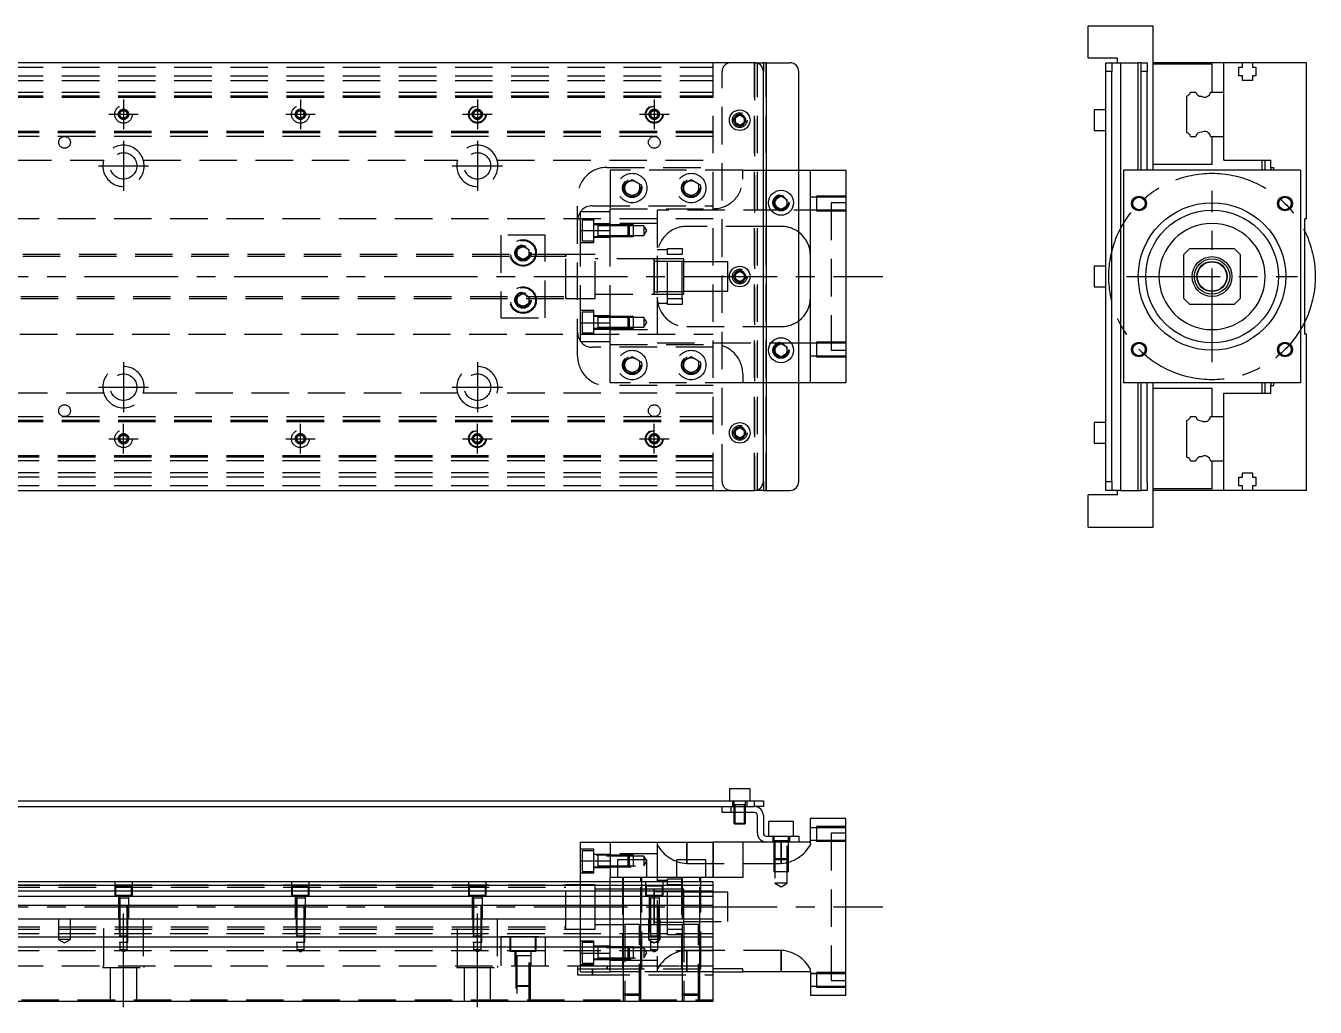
# Model space of a CAD drawing. Extents: x -13 to 861, y -276 to 87.
# Drawn here: x 423.9 to 861.2, y -247.7 to 85 of the extents above; entities that cross this region are included whole.
import ezdxf

# ---------------------------------------------------------------- set-up
doc = ezdxf.new("R2010")
doc.units = 0
doc.linetypes.add('CENTER', pattern=[50.8, 31.75, -6.35, 6.35, -6.35])
doc.linetypes.add('DASHED', pattern=[19.05, 12.7, -6.35])
doc.layers.get('0').update_dxf_attribs({"linetype": 'CONTINUOUS'})
doc.layers.add('CENTER', color=1, linetype='CENTER')

msp = doc.modelspace()

# ---------------------------------------------------------------- linework, layer by layer
at = {"color": 7, "linetype": 'CONTINUOUS'}
for p, q in [((784.16, 74), (784.16, 85)), ((784.16, 85), (806.16, 85)), ((806.16, 36), (806.16, 85)), ((671, 72.5), (3, 72.5)), ((671, 72.5), (674, 72.5)), ((674, 72.5), (674, 69.5)), ((675, 72.5), (674, 72.5)), ((675, 72.5), (675, -72.5)), ((675, 72.5), (683, 72.5)), ((794.16, 74), (784.16, 74)), ((790.16, 72.5), (792.16, 72.5)), ((790.16, 69.5), (790.16, 72.5)), ((792.16, 72.5), (795.16, 72.5)), ((792.16, 72.5), (792.16, 69.5)), ((794.16, 72.5), (794.16, 74)), ((795.16, 72.5), (795.16, -72.5)), ((795.16, 72.5), (801.16, 72.5)), ((801.16, 36), (801.16, 72.5)), ((802.16, 72.5), (801.16, 72.5)), ((802.16, 72.5), (804.16, 72.5)), ((802.16, 69.5), (802.16, 72.5)), ((804.16, 72.5), (804.16, 69.5)), ((830.16, 72.5), (806.16, 72.5)), ((826.16, 72), (806.16, 72)), ((826.16, 62.5), (826.16, 72)), ((836.46, 72.5), (830.16, 72.5)), ((830.16, 62.5), (830.16, 72.5)), ((835.31, 71), (836.46, 71)), ((835.31, 68), (835.31, 71)), ((839.86, 72.5), (836.46, 72.5)), ((836.46, 71), (836.46, 72.5)), ((839.86, 72.5), (839.86, 71)), ((858.16, 72.5), (839.86, 72.5)), ((839.86, 71), (841.01, 71)), ((841.01, 71), (841.01, 68)), ((858.16, 19.5), (858.16, 72.5)), ((674, -69.5), (674, 69.5)), ((686, -69.5), (686, 69.5)), ((792.16, 69.5), (790.16, 69.5)), ((790.16, -69.5), (790.16, 69.5)), ((792.16, -69.5), (792.16, 69.5)), ((804.16, 69.5), (802.16, 69.5)), ((802.16, 36), (802.16, 69.5)), ((804.16, 36), (804.16, 69.5)), ((836.46, 68), (835.31, 68)), ((836.46, 66.5), (836.46, 68)), ((839.86, 66.5), (836.46, 66.5)), ((839.86, 68), (839.86, 66.5)), ((841.01, 68), (839.86, 68)), ((817.66, 48.752272), (817.66, 61.247728)), ((818.912272, 62.5), (820.68668, 62.5)), ((825.637372, 62.5), (830.16, 62.5)), ((830.16, 47.5), (830.16, 62.5)), ((830.16, 47.5), (830.16, 62.5)), ((664.5, 53.866026), (666, 54.73205)), ((664.5, 52.133974), (664.5, 53.866026)), ((666, 54.73205), (667.5, 53.866026)), ((667.5, 53.866026), (667.5, 52.133974)), ((786.16, 56.5), (786.16, 53)), ((790.16, 56.5), (786.16, 56.5)), ((786.16, 53), (786.16, 49.5)), ((666, 51.26795), (664.5, 52.133974)), ((667.5, 52.133974), (666, 51.26795)), ((786.16, 49.5), (790.16, 49.5)), ((818.912272, 47.5), (820.68668, 47.5)), ((825.637372, 47.5), (830.16, 47.5)), ((826.16, 38), (826.16, 47.5)), ((830.16, 39.5), (830.16, 47.5)), ((830.16, 39.5), (846.16, 39.5)), ((843.16, 36), (843.16, 39.5)), ((844.16, 36), (844.16, 39.5)), ((846.16, 37), (846.16, 39.5)), ((686, 36), (690, 36)), ((690, -36), (690, 36)), ((690, 36), (702, 36)), ((702, 36), (702, -36)), ((856.16, 36), (796.16, 36)), ((796.16, 36), (796.16, -36)), ((826.16, 38), (806.16, 38)), ((846.16, 37), (847.16, 37)), ((846.16, 37), (846.16, 36)), ((847.16, 36), (847.16, 37)), ((856.16, 36), (856.16, -36)), ((678, 26.1547), (680, 27.309402)), ((680, 27.309402), (682, 26.1547)), ((678, 23.8453), (678, 26.1547)), ((680, 22.690598), (678, 23.8453)), ((682, 23.8453), (680, 22.690598)), ((682, 26.1547), (682, 23.8453)), ((857.66, -19.5), (857.66, 19.5)), ((858.16, 19.5), (857.66, 19.5)), ((818.66, 9.5), (816.66, 7.5)), ((818.66, 9.5), (833.66, 9.5)), ((835.66, 7.5), (833.66, 9.5)), ((816.66, -7.5), (816.66, 7.5)), ((835.66, 7.5), (835.66, -7.5)), ((664.5, 0.866026), (666, 1.73205)), ((664.5, -0.866026), (664.5, 0.866026)), ((666, 1.73205), (667.5, 0.866026)), ((667.5, 0.866026), (667.5, -0.866026)), ((786.16, 3.5), (786.16, 0)), ((790.16, 3.5), (786.16, 3.5)), ((786.16, 0), (786.16, -3.5)), ((666, -1.73205), (664.5, -0.866026)), ((667.5, -0.866026), (666, -1.73205)), ((786.16, -3.5), (790.16, -3.5)), ((816.66, -7.5), (818.66, -9.5)), ((833.66, -9.5), (835.66, -7.5)), ((833.66, -9.5), (818.66, -9.5)), ((858.16, -19.5), (857.66, -19.5)), ((858.16, -72.5), (858.16, -19.5)), ((678, -23.8453), (680, -22.690598)), ((678, -26.1547), (678, -23.8453)), ((680, -27.309402), (678, -26.1547)), ((680, -22.690598), (682, -23.8453)), ((682, -26.1547), (680, -27.309402)), ((682, -23.8453), (682, -26.1547)), ((690, -36), (686, -36)), ((702, -36), (690, -36)), ((856.16, -36), (796.16, -36)), ((801.16, -72.5), (801.16, -36)), ((802.16, -69.5), (802.16, -36)), ((804.16, -69.5), (804.16, -36)), ((806.16, -85), (806.16, -36)), ((826.16, -38), (806.16, -38)), ((826.16, -47.5), (826.16, -38)), ((843.16, -39.5), (843.16, -36)), ((844.16, -39.5), (844.16, -36)), ((846.16, -36), (846.16, -37)), ((846.16, -37), (847.16, -37)), ((846.16, -39.5), (846.16, -37)), ((847.16, -37), (847.16, -36)), ((830.16, -39.5), (846.16, -39.5)), ((830.16, -47.5), (830.16, -39.5)), ((818.912272, -47.5), (820.68668, -47.5)), ((825.637372, -47.5), (830.16, -47.5)), ((830.16, -62.5), (830.16, -47.5)), ((830.16, -62.5), (830.16, -47.5)), ((664.5, -52.133974), (666, -51.26795)), ((664.5, -53.866026), (664.5, -52.133974)), ((666, -51.26795), (667.5, -52.133974)), ((667.5, -52.133974), (667.5, -53.866026)), ((786.16, -49.5), (786.16, -53)), ((790.16, -49.5), (786.16, -49.5)), ((817.66, -61.247728), (817.66, -48.752272)), ((666, -54.73205), (664.5, -53.866026)), ((667.5, -53.866026), (666, -54.73205)), ((786.16, -53), (786.16, -56.5)), ((786.16, -56.5), (790.16, -56.5)), ((818.912272, -62.5), (820.68668, -62.5)), ((825.637372, -62.5), (830.16, -62.5)), ((826.16, -72), (826.16, -62.5)), ((830.16, -72.5), (830.16, -62.5)), ((674, -69.5), (674, -72.5)), ((790.16, -69.5), (792.16, -69.5)), ((790.16, -72.5), (790.16, -69.5)), ((792.16, -69.5), (792.16, -72.5)), ((802.16, -72.5), (802.16, -69.5)), ((804.16, -69.5), (804.16, -72.5)), ((835.31, -71), (835.31, -68)), ((835.31, -68), (836.46, -68)), ((836.46, -66.5), (839.86, -66.5)), ((836.46, -68), (836.46, -66.5)), ((839.86, -66.5), (839.86, -68)), ((839.86, -68), (841.01, -68)), ((841.01, -68), (841.01, -71)), ((3, -72.5), (671, -72.5)), ((674, -72.5), (671, -72.5)), ((674, -72.5), (675, -72.5)), ((675, -72.5), (683, -72.5)), ((784.16, -85), (784.16, -74)), ((794.16, -74), (784.16, -74)), ((792.16, -72.5), (790.16, -72.5)), ((795.16, -72.5), (792.16, -72.5)), ((794.16, -74), (794.16, -72.5)), ((795.16, -72.5), (801.16, -72.5)), ((801.16, -72.5), (802.16, -72.5)), ((804.16, -72.5), (802.16, -72.5)), ((826.16, -72), (806.16, -72)), ((830.16, -72.5), (806.16, -72.5)), ((836.46, -72.5), (830.16, -72.5)), ((836.46, -71), (835.31, -71)), ((836.46, -72.5), (836.46, -71)), ((839.86, -72.5), (836.46, -72.5)), ((841.01, -71), (839.86, -71)), ((839.86, -71), (839.86, -72.5)), ((858.16, -72.5), (839.86, -72.5)), ((784.16, -85), (806.16, -85)), ((669.5, -173.72), (662.5, -173.72)), ((662.5, -173.72), (662.5, -177.72)), ((669.5, -177.72), (669.5, -173.72)), ((387, -177.72), (671, -177.72)), ((671, -179.72), (671, -177.72)), ((671, -177.72), (674, -177.72)), ((674, -177.72), (674, -179.72)), ((387, -179.72), (663, -179.72)), ((660, -181.72), (660, -179.72)), ((663, -181.72), (660, -181.72)), ((663, -179.72), (663, -181.72)), ((663, -179.72), (671, -179.72)), ((663, -179.72), (671, -179.72)), ((671, -181.72), (663, -181.72)), ((664, -181.72), (664, -185.37)), ((664.35, -181.72), (664.35, -185.72)), ((667.65, -185.72), (667.65, -181.72)), ((668, -185.37), (668, -181.72)), ((674, -179.72), (671, -179.72)), ((672, -188.72), (672, -182.72)), ((674, -182.72), (674, -188.72)), ((664, -185.37), (668, -185.37)), ((664, -185.37), (664.35, -185.72)), ((667.65, -185.72), (664.35, -185.72)), ((667.65, -185.72), (668, -185.37)), ((684.25, -184.72), (675.75, -184.72)), ((675.75, -184.72), (675.75, -189.72)), ((684.25, -189.72), (684.25, -184.72)), ((690, -191.72), (690, -183.72)), ((702, -183.72), (690, -183.72)), ((702, -243.72), (702, -183.72)), ((612, -191.72), (622, -191.72)), ((612, -198.067524), (612, -191.72)), ((622, -191.72), (622, -203.72)), ((622, -191.72), (657, -191.72)), ((657, -203.72), (657, -191.72)), ((667, -191.72), (657, -191.72)), ((675, -191.72), (667, -191.72)), ((667, -191.72), (667, -203.72)), ((675, -189.72), (683, -189.72)), ((683, -191.72), (675, -191.72)), ((683, -191.72), (683, -189.72)), ((683, -189.72), (686, -189.72)), ((686, -191.72), (683, -191.72)), ((686, -189.72), (686, -191.72)), ((690, -191.72), (686, -191.72)), ((612, -198.067524), (622, -198.067524)), ((612, -205.22), (612, -198.067524)), ((634.5, -197.72), (624.5, -197.72)), ((624.5, -197.72), (624.5, -203.72)), ((634.5, -203.72), (634.5, -197.72)), ((654.5, -197.72), (644.5, -197.72)), ((644.5, -197.72), (644.5, -203.72)), ((654.5, -203.72), (654.5, -197.72)), ((657, -205.22), (382.5, -205.22)), ((622, -205.22), (622, -203.72)), ((667, -203.72), (622, -203.72)), ((657, -245.72), (657, -205.22)), ((657, -206.472272), (382.5, -206.472272)), ((382.5, -208.24668), (657, -208.24668)), ((637, -213.72), (637, -207.719994)), ((637, -219.720006), (637, -207.719994)), ((637, -208.595), (637, -209.72)), ((638, -208.595), (637, -208.595)), ((639.75, -208.595), (638, -208.595)), ((641.5, -208.595), (639.75, -208.595)), ((646.5, -208.595), (641.5, -208.595)), ((647, -208.595), (646.5, -208.595)), ((657, -210.143076), (382.5, -210.143076)), ((657, -213.197372), (382.5, -213.197372)), ((637, -210.719788), (637, -218.845)), ((17, -217.72), (657, -217.72)), ((637, -219.720006), (637, -218.845)), ((637, -218.845), (647, -218.845)), ((652.500006, -219.72), (646.499994, -219.72)), ((652.500006, -219.72), (646.499994, -219.72)), ((657, -224.02), (17, -224.02)), ((657, -227.42), (17, -227.42)), ((667, -234.72), (657, -234.72)), ((657, -235.72), (667, -235.72)), ((667, -235.72), (667, -234.72)), ((690, -235.72), (667, -235.72)), ((690, -235.72), (690, -243.72)), ((702, -243.72), (690, -243.72)), ((17, -245.72), (657, -245.72))]:
    msp.add_line(p, q, dxfattribs=at)
at = {"color": 3, "linetype": 'DASHED'}
for p, q in [((17, 71), (657, 71)), ((657, -72.5), (657, 72.5)), ((671, -72.5), (671, 72.5)), ((671, 72.5), (671, -72.5)), ((672, -72.5), (672, 72.5)), ((675, -72.5), (675, 72.5)), ((17, 68), (657, 68)), ((17, 66.5), (657, 66.5)), ((660, -69.5), (660, 69.5)), ((17, 62.5), (657, 62.5)), ((17, 61.247728), (657, 61.247728)), ((17, 61.1147), (657, 61.1147)), ((17, 61.1), (657, 61.1)), ((17, 60.8), (657, 60.8)), ((575.75, 55.721688), (577, 56.443376)), ((575.75, 54.278312), (575.75, 55.721688)), ((577, 53.556624), (575.75, 54.278312)), ((577, 56.443376), (578.25, 55.721688)), ((578.25, 54.278312), (577, 53.556624)), ((578.25, 55.721688), (578.25, 54.278312)), ((578.477374, 55.25955), (578.5, 55)), ((635.75, 55.721688), (637, 56.443376)), ((635.75, 54.278312), (635.75, 55.721688)), ((637, 53.556624), (635.75, 54.278312)), ((637, 56.443376), (638.25, 55.721688)), ((638.25, 54.278312), (637, 53.556624)), ((638.25, 55.721688), (638.25, 54.278312)), ((638.477374, 55.25955), (638.5, 55)), ((664, 53), (664.030168, 53.346066)), ((657, 49.2), (17, 49.2)), ((657, 48.9), (17, 48.9)), ((657, 48.8853), (17, 48.8853)), ((657, 48.752272), (17, 48.752272)), ((657, 47.5), (17, 47.5)), ((343.708204, 39.5), (450.291796, 39.5)), ((463.708204, 39.5), (570.291796, 39.5)), ((583.708204, 39.5), (657, 39.5)), ((621, 37), (657, 37)), ((622, 36), (622, 23)), ((667, 36), (622, 36)), ((667, 33), (667, 36)), ((667, 36), (674, 36)), ((674, 36), (686, 36)), ((627, 31.443376), (629.5, 32.886752)), ((627, 28.556624), (627, 31.443376)), ((629.5, 32.886752), (632, 31.443376)), ((632, 31.443376), (632, 28.556624)), ((647, 31.443376), (649.5, 32.886752)), ((647, 28.556624), (647, 31.443376)), ((649.5, 32.886752), (652, 31.443376)), ((652, 31.443376), (652, 28.556624)), ((611, -27), (611, 27)), ((629.5, 27.113248), (627, 28.556624)), ((632, 28.556624), (629.5, 27.113248)), ((632.477798, 30.364306), (632.5, 30)), ((646.5, 30), (646.520026, 30.346056)), ((649.5, 27.113248), (647, 28.556624)), ((652, 28.556624), (649.5, 27.113248)), ((692, 26.848738), (690, 26.848738)), ((692, 27.248732), (692, 22.248742)), ((702, 27.248732), (692, 27.248732)), ((702, 26.848738), (692, 26.848738)), ((612, 15.652476), (612, 22)), ((612, 22), (622, 22)), ((616, 24), (657, 24)), ((622, 15.652476), (622, 23)), ((622, 23), (657, 23)), ((622, 15.652476), (622, 22)), ((638, 22.5), (638, 7)), ((680, 22.5), (638, 22.5)), ((697, 22.5), (680, 22.5)), ((682.483582, 25.286038), (682.5, 25)), ((690, 22.648738), (692, 22.648738)), ((692, 22.648738), (702, 22.648738)), ((692, 22.248742), (702, 22.248742)), ((697, 25), (697, -25)), ((702, 25), (697, 25)), ((657, 19.5), (78.969694, 19.5)), ((616.5, 19.55635), (612, 19.55635)), ((612.5, 19.05635), (612.5, 12.05635)), ((616.5, 19.05635), (612.5, 19.05635)), ((616.5, 11.55635), (616.5, 19.55635)), ((622, 17.80635), (616.5, 17.80635)), ((617.905, 17.55635), (616.5, 17.55635)), ((622, 17.556346), (617.895, 17.55635)), ((617.9, 17.556354), (617.9, 13.556344)), ((617.9, 17.556354), (617.9, 13.556344)), ((617.9, 17.55635), (617.9, 17.339888)), ((617.9, 17.33964), (617.9, 17.55635)), ((638, 18), (622, 18)), ((638, 18), (622, 18)), ((628.15, 17.55635), (622, 17.556346)), ((628.15, 17.556344), (622, 17.556344)), ((628.15, 13.55635), (628.15, 17.55635)), ((628.5, 17.20635), (628.15, 17.55635)), ((630, 17.556344), (628.15, 17.556344)), ((630, 13.556354), (630, 17.556344)), ((600, 14), (585, 14)), ((585, 14), (585, -14)), ((600, -14), (600, 14)), ((612, -15.652476), (612, 15.652476)), ((612, 15.652476), (622, 15.652476)), ((616.5, 13.55635), (617.905, 13.55635)), ((616.5, 13.30635), (622, 13.30635)), ((617.895, 13.55635), (622, 13.556352)), ((622, 17.20635), (617.9, 17.20635)), ((617.9, 13.90635), (622, 13.90635)), ((617.9, 13.55635), (617.9, 13.773016)), ((617.9, 13.77281), (617.9, 13.55635)), ((628.5, 17.20635), (622, 17.20635)), ((628.5, 17.20635), (622, 17.20635)), ((622, -15.652476), (622, 15.652476)), ((622, -15.652476), (622, 15.652476)), ((622, 13.90635), (628.5, 13.90635)), ((622, 13.90635), (628.5, 13.90635)), ((622, 13.556354), (628.15, 13.556354)), ((622, 13.556352), (628.15, 13.55635)), ((628.15, 13.55635), (628.5, 13.90635)), ((628.15, 13.556354), (630, 13.556354)), ((628.5, 17.20635), (628.5, 13.90635)), ((630, 17.20635), (628.5, 17.20635)), ((628.5, 13.90635), (630, 13.90635)), ((633.5, 17.20635), (630, 17.20635)), ((630, 13.90635), (633.5, 13.90635)), ((633.5, 17.20635), (633.5, 13.90635)), ((634.452628, 15.55635), (633.5, 17.20635)), ((633.5, 13.90635), (634.452628, 15.55635)), ((674, 17), (648, 17)), ((680, 17), (674, 17)), ((590.5, 9.1547), (592.5, 10.309402)), ((590.5, 6.8453), (590.5, 9.1547)), ((592.5, 10.309402), (594.5, 9.1547)), ((594.5, 9.1547), (594.5, 6.8453)), ((612, 11.55635), (616.5, 11.55635)), ((612.5, 12.05635), (616.5, 12.05635)), ((641.5, 9), (638, 9)), ((641.5, 9.5), (646.5, 9.5)), ((641.5, 7.5), (641.5, 9.5)), ((646.5, 9.5), (646.5, 7.5)), ((607.005, 7.5), (365, 7.5)), ((607, 6.75), (365, 6.75)), ((592.5, 5.690598), (590.5, 6.8453)), ((594.5, 6.8453), (592.5, 5.690598)), ((594.983582, 8.286038), (595, 8)), ((612, 7.5), (606.995, 7.5)), ((607, -7.500006), (607, 7.500006)), ((607, 6.75), (607, 7.500006)), ((607, 6.951128), (607, 7.5)), ((607, 7.5), (607, 6.951128)), ((607, -6.951128), (607, 6.951128)), ((607, -6.75), (607, 6.75)), ((617, 7.5), (612, 7.5)), ((617, 7.5), (612, 7.5)), ((617, -7.5), (617, 7.5)), ((617, -7.5), (617, 7.5)), ((637.005, 6), (617, 6)), ((636.995, 6), (617, 6)), ((646.5, 6), (636.995, 6)), ((637.005, 6), (636.995, 6)), ((637, -6.000006), (637, 6.000006)), ((637, 5.125), (637, 6.000006)), ((637, 5.325034), (637, 6)), ((637, 6), (637, -5.999164)), ((637, 5.125), (637, -5.125)), ((647, 5.125), (637, 5.125)), ((646.5, 6), (637.005, 6)), ((638, 7), (638, -7)), ((641.5, -7.5), (641.5, 7.5)), ((646.5, 7.5), (641.5, 7.5)), ((646.5, -7.5), (646.5, 7.5)), ((647, 6), (646.5, 6)), ((647, -6), (647, 6)), ((660, 5), (647, 5)), ((662, 5), (660, 5)), ((662, -5), (662, 5)), ((664, 0), (664.023172, 0.30356)), ((365, -6.75), (607, -6.75)), ((365, -7.5), (607.005, -7.5)), ((590, -8), (590.018502, -7.696412)), ((590.5, -6.8453), (592.5, -5.690598)), ((590.5, -9.1547), (590.5, -6.8453)), ((592.5, -5.690598), (594.5, -6.8453)), ((594.5, -6.8453), (594.5, -9.1547)), ((606.995, -7.5), (612, -7.5)), ((607, -7.500006), (607, -6.75)), ((607, -7.5), (607, -6.951128)), ((607, -6.951128), (607, -7.5)), ((612, -7.5), (617, -7.5)), ((612, -7.5), (617, -7.5)), ((617, -6), (637.005, -6)), ((617, -6), (636.995, -6)), ((636.995, -6), (646.5, -6)), ((636.995, -6), (637.005, -6)), ((637, -6.000006), (637, -5.125)), ((637, -5.125), (647, -5.125)), ((637, -6), (637, -5.325218)), ((637, -5.999164), (637, -6)), ((637.005, -6), (646.5, -6)), ((638, -7), (638, -22.5)), ((641.5, -7.5), (646.5, -7.5)), ((641.5, -9.5), (641.5, -7.5)), ((646.5, -6), (647, -6)), ((646.5, -7.5), (646.5, -9.5)), ((647, -5), (660, -5)), ((660, -5), (662, -5)), ((592.5, -10.309402), (590.5, -9.1547)), ((594.5, -9.1547), (592.5, -10.309402)), ((616.5, -11.55635), (612, -11.55635)), ((612.5, -12.05635), (612.5, -19.05635)), ((616.5, -12.05635), (612.5, -12.05635)), ((616.5, -19.55635), (616.5, -11.55635)), ((638, -9), (641.5, -9)), ((646.5, -9.5), (641.5, -9.5)), ((585, -14), (600, -14)), ((612, -15.652476), (622, -15.652476)), ((612, -22), (612, -15.652476)), ((622, -13.30635), (616.5, -13.30635)), ((617.905, -13.55635), (616.5, -13.55635)), ((622, -13.556352), (617.895, -13.55635)), ((617.9, -13.556344), (617.9, -17.556354)), ((617.9, -13.556344), (617.9, -17.556354)), ((617.9, -13.55635), (617.9, -13.77281)), ((617.9, -13.773058), (617.9, -13.55635)), ((622, -13.90635), (617.9, -13.90635)), ((617.9, -17.20635), (622, -17.20635)), ((617.9, -17.55635), (617.9, -17.339682)), ((617.9, -17.339888), (617.9, -17.55635)), ((628.15, -13.55635), (622, -13.556352)), ((628.15, -13.556352), (622, -13.556354)), ((628.5, -13.90635), (622, -13.90635)), ((628.5, -13.90635), (622, -13.90635)), ((622, -22), (622, -15.652476)), ((622, -23), (622, -15.652476)), ((622, -17.20635), (628.5, -17.20635)), ((622, -17.20635), (628.5, -17.20635)), ((628.15, -17.55635), (628.15, -13.55635)), ((628.5, -13.90635), (628.15, -13.55635)), ((630, -13.556354), (628.15, -13.556352)), ((628.15, -17.55635), (628.5, -17.20635)), ((628.5, -13.90635), (628.5, -17.20635)), ((630, -13.90635), (628.5, -13.90635)), ((628.5, -17.20635), (630, -17.20635)), ((630, -17.556344), (630, -13.556354)), ((633.5, -13.90635), (630, -13.90635)), ((630, -17.20635), (633.5, -17.20635)), ((633.5, -13.90635), (633.5, -17.20635)), ((634.452628, -15.55635), (633.5, -13.90635)), ((633.5, -17.20635), (634.452628, -15.55635)), ((648, -17), (674, -17)), ((674, -17), (680, -17)), ((78.969694, -19.5), (657, -19.5)), ((612, -19.55635), (616.5, -19.55635)), ((612.5, -19.05635), (616.5, -19.05635)), ((616.5, -17.55635), (617.905, -17.55635)), ((616.5, -17.80635), (622, -17.80635)), ((617.895, -17.55635), (622, -17.556346)), ((622, -17.556344), (628.15, -17.556346)), ((622, -17.556346), (628.15, -17.55635)), ((622, -18), (638, -18)), ((622, -18), (638, -18)), ((628.15, -17.556346), (630, -17.556344)), ((612, -22), (622, -22)), ((657, -24), (616, -24)), ((622, -23), (657, -23)), ((622, -36), (622, -23)), ((638, -22.5), (680, -22.5)), ((680, -22.5), (697, -22.5)), ((682.483582, -24.713962), (682.5, -25)), ((692, -22.648738), (690, -22.648738)), ((692, -22.248742), (692, -27.248732)), ((702, -22.248742), (692, -22.248742)), ((702, -22.648738), (692, -22.648738)), ((697, -25), (702, -25)), ((626.5, -30), (626.520026, -29.653944)), ((627, -28.556624), (629.5, -27.113248)), ((627, -31.443376), (627, -28.556624)), ((629.5, -27.113248), (632, -28.556624)), ((632, -28.556624), (632, -31.443376)), ((646.5, -30), (646.520026, -29.653944)), ((647, -28.556624), (649.5, -27.113248)), ((647, -31.443376), (647, -28.556624)), ((649.5, -27.113248), (652, -28.556624)), ((652, -28.556624), (652, -31.443376)), ((690, -26.848738), (692, -26.848738)), ((692, -26.848738), (702, -26.848738)), ((692, -27.248732), (702, -27.248732)), ((629.5, -32.886752), (627, -31.443376)), ((632, -31.443376), (629.5, -32.886752)), ((649.5, -32.886752), (647, -31.443376)), ((652, -31.443376), (649.5, -32.886752)), ((667, -33), (667, -36)), ((657, -37), (621, -37)), ((667, -36), (622, -36)), ((674, -36), (667, -36)), ((686, -36), (674, -36)), ((450.291796, -39.5), (343.708204, -39.5)), ((570.291796, -39.5), (463.708204, -39.5)), ((657, -39.5), (583.708204, -39.5)), ((17, -47.5), (657, -47.5)), ((17, -48.752272), (657, -48.752272)), ((17, -48.8853), (657, -48.8853)), ((17, -48.9), (657, -48.9)), ((17, -49.2), (657, -49.2)), ((575.75, -54.278312), (577, -53.556624)), ((575.75, -55.721688), (575.75, -54.278312)), ((577, -56.443376), (575.75, -55.721688)), ((577, -53.556624), (578.25, -54.278312)), ((578.25, -55.721688), (577, -56.443376)), ((578.25, -54.278312), (578.25, -55.721688)), ((578.477374, -54.74045), (578.5, -55)), ((635.75, -54.278312), (637, -53.556624)), ((635.75, -55.721688), (635.75, -54.278312)), ((637, -56.443376), (635.75, -55.721688)), ((637, -53.556624), (638.25, -54.278312)), ((638.25, -55.721688), (637, -56.443376)), ((638.25, -54.278312), (638.25, -55.721688)), ((638.477374, -54.74045), (638.5, -55)), ((664, -53), (664.030168, -52.653934)), ((657, -60.8), (17, -60.8)), ((657, -61.1), (17, -61.1)), ((657, -61.1147), (17, -61.1147)), ((657, -61.247728), (17, -61.247728)), ((657, -62.5), (17, -62.5)), ((657, -66.5), (17, -66.5)), ((657, -68), (17, -68)), ((657, -71), (17, -71)), ((663.5, -177.72), (663.5, -179.72)), ((668.000006, -179.12), (663.999994, -179.12)), ((664, -177.72), (664, -181.72)), ((664.35, -179.12), (664.35, -181.72)), ((667.65, -181.72), (667.65, -179.12)), ((668, -181.72), (668, -177.72)), ((668.5, -179.72), (668.5, -177.72)), ((660, -179.72), (663, -179.72)), ((692, -186.871262), (690, -186.871262)), ((692, -186.471268), (692, -191.471258)), ((702, -186.471268), (692, -186.471268)), ((702, -186.871262), (692, -186.871262)), ((638, -191.72), (638, -192.336596)), ((638, -192.336596), (638, -235.103404)), ((638, -192.336596), (638.037764, -192.64036)), ((648, -198.980598), (648, -191.72)), ((648, -191.72), (648, -198.980598)), ((657, -191.72), (657, -203.72)), ((677.25, -189.72), (677.25, -191.72)), ((682.500006, -191.32), (677.499994, -191.32)), ((677.499995, -189.72), (677.500006, -201.72)), ((677.9, -191.32), (677.9, -205.72)), ((680, -191.72), (680, -198.980598)), ((680, -198.980598), (680, -191.72)), ((682.1, -205.72), (682.1, -191.32)), ((682.499994, -201.72), (682.500005, -189.72)), ((682.75, -191.72), (682.75, -189.72)), ((690, -192.336596), (689.962236, -192.64036)), ((690, -191.071262), (692, -191.071262)), ((697, -191.22), (690, -191.22)), ((690, -192.336596), (690, -191.72)), ((692, -191.071262), (702, -191.071262)), ((692, -191.471258), (702, -191.471258)), ((697, -188.72), (697, -238.72)), ((702, -188.72), (697, -188.72)), ((616.5, -194.16365), (612, -194.16365)), ((612.5, -194.66365), (612.5, -198.16365)), ((616.5, -194.66365), (612.5, -194.66365)), ((616.5, -202.16365), (616.5, -194.16365)), ((622, -195.91365), (616.5, -195.91365)), ((630, -196.163656), (616.5, -196.163641)), ((617.9, -196.163646), (617.9, -200.163656)), ((633.5, -196.51365), (617.9, -196.51365)), ((638, -195.72), (622, -195.72)), ((628.15, -198.16365), (628.15, -196.16365)), ((628.5, -196.51365), (628.15, -196.16365)), ((628.5, -196.51365), (628.5, -198.16365)), ((630, -200.163646), (630, -196.163656)), ((633.5, -196.51365), (633.5, -199.81365)), ((634.452628, -198.16365), (633.5, -196.51365)), ((612.5, -198.16365), (612.5, -201.66365)), ((616.5, -200.163661), (630, -200.163646)), ((616.5, -200.41365), (622, -200.41365)), ((617.9, -199.81365), (633.5, -199.81365)), ((628.15, -200.16365), (628.15, -198.16365)), ((628.15, -200.16365), (628.5, -199.81365)), ((628.5, -198.16365), (628.5, -199.81365)), ((633.5, -199.81365), (634.452628, -198.16365)), ((648, -198.980598), (680, -198.980598)), ((677.5, -197.32), (682.5, -197.32)), ((677.5, -197.32), (677.9, -197.72)), ((682.1, -197.72), (677.9, -197.72)), ((680, -198.980598), (682.500674, -198.62194)), ((682.1, -197.72), (682.5, -197.32)), ((454, -205.22), (454, -209.72)), ((460, -209.72), (460, -205.22)), ((514, -205.22), (514, -209.72)), ((520, -209.72), (520, -205.22)), ((574, -205.22), (574, -209.72)), ((580, -209.72), (580, -205.22)), ((612, -202.16365), (616.5, -202.16365)), ((612, -217.72), (612, -205.22)), ((612.5, -201.66365), (616.5, -201.66365)), ((622, -217.72), (622, -205.22)), ((626.25, -203.72), (626.25, -234.72)), ((626.5, -203.72), (626.5, -205.22)), ((626.5, -205.22), (626.5, -217.72)), ((632.5, -205.22), (632.5, -203.72)), ((632.5, -219.725), (632.5, -205.22)), ((632.75, -234.72), (632.75, -203.72)), ((634, -205.22), (634, -209.72)), ((641.5, -204.72), (638, -204.72)), ((640, -209.72), (640, -205.22)), ((641.5, -204.22), (646.5, -204.22)), ((641.5, -205.22), (641.5, -204.22)), ((641.5, -206.22), (641.5, -205.22)), ((646.25, -203.72), (646.25, -234.72)), ((646.5, -203.72), (646.5, -205.22)), ((646.5, -205.22), (646.5, -219.725)), ((652.5, -205.22), (652.5, -203.72)), ((652.5, -219.725), (652.5, -205.22)), ((652.75, -234.72), (652.75, -203.72)), ((677.500006, -201.72), (682.499994, -201.72)), ((54, -206.22), (607, -206.22)), ((54, -206.97), (607, -206.97)), ((454, -209.72), (460, -209.72)), ((459.75, -206.72), (454.25, -206.72)), ((454.25, -206.72), (454.25, -209.72)), ((455.25, -209.72), (455.25, -217.72)), ((455.500006, -209.72), (455.500006, -225.72)), ((458.499994, -225.72), (458.499994, -209.72)), ((458.75, -217.72), (458.75, -209.72)), ((459.75, -209.72), (459.75, -206.72)), ((514, -209.72), (520, -209.72)), ((519.75, -206.72), (514.25, -206.72)), ((514.25, -206.72), (514.25, -209.72)), ((515.25, -209.72), (515.25, -217.72)), ((515.500006, -209.72), (515.500006, -225.72)), ((518.499994, -225.72), (518.499994, -209.72)), ((518.75, -217.72), (518.75, -209.72)), ((519.75, -209.72), (519.75, -206.72)), ((574, -209.72), (580, -209.72)), ((579.75, -206.72), (574.25, -206.72)), ((574.25, -206.72), (574.25, -209.72)), ((575.25, -209.72), (575.25, -217.72)), ((575.500006, -209.72), (575.500006, -225.72)), ((578.499994, -225.72), (578.499994, -209.72)), ((578.75, -217.72), (578.75, -209.72)), ((579.75, -209.72), (579.75, -206.72)), ((607, -206.22), (606.995, -206.22)), ((607, -221.22), (607, -206.22)), ((607.005, -206.22), (607, -206.22)), ((612, -206.22), (607, -206.22)), ((617, -206.22), (612, -206.22)), ((617, -213.72), (617, -206.22)), ((622, -207.72), (617, -207.72)), ((626.5, -207.72), (622, -207.72)), ((632.5, -207.72), (626.5, -207.72)), ((634.25, -207.72), (632.5, -207.72)), ((634, -209.72), (640, -209.72)), ((639.75, -206.72), (634.25, -206.72)), ((634.25, -206.72), (634.25, -209.72)), ((637.005, -207.72), (634.25, -207.72)), ((635.25, -209.72), (635.25, -217.72)), ((635.500006, -209.72), (635.500006, -225.72)), ((638, -207.72), (636.995, -207.72)), ((637, -207.72), (637, -209.719258)), ((637, -208.394966), (637, -207.72)), ((639.75, -207.72), (638, -207.72)), ((638.499994, -225.72), (638.499994, -209.72)), ((638.75, -217.72), (638.75, -209.72)), ((639.75, -209.72), (639.75, -206.72)), ((641.5, -207.72), (639.75, -207.72)), ((641.5, -221.22), (641.5, -206.22)), ((646.5, -206.22), (641.5, -206.22)), ((646.5, -207.72), (641.5, -207.72)), ((647, -207.72), (646.5, -207.72)), ((647, -213.72), (647, -207.72)), ((652.5, -208.72), (647, -208.72)), ((657, -208.72), (652.5, -208.72)), ((662, -208.72), (657, -208.72)), ((662, -213.72), (662, -208.72)), ((682.1, -205.72), (677.9, -205.72)), ((677.9, -205.72), (680, -206.932436)), ((680, -206.932436), (682.1, -205.72)), ((458.500006, -210.72), (455.499994, -210.72)), ((455.75, -210.72), (455.75, -225.72)), ((458.25, -225.72), (458.25, -210.72)), ((518.500006, -210.72), (515.499994, -210.72)), ((515.75, -210.72), (515.75, -225.72)), ((518.25, -225.72), (518.25, -210.72)), ((578.500006, -210.72), (575.499994, -210.72)), ((575.75, -210.72), (575.75, -225.72)), ((578.25, -225.72), (578.25, -210.72)), ((617, -217.72), (617, -213.72)), ((638.500006, -210.72), (635.499994, -210.72)), ((635.75, -210.72), (635.75, -225.72)), ((637, -210.719914), (637, -213.519974)), ((637, -213.519974), (637, -219.719164)), ((638.25, -225.72), (638.25, -210.72)), ((647, -219.72), (647, -213.72)), ((662, -218.72), (662, -213.72)), ((435, -217.72), (435, -224.72)), ((439, -224.72), (439, -217.72)), ((450.291796, -233.72), (450.291796, -217.72)), ((463.708204, -217.72), (463.708204, -233.72)), ((570.291796, -233.72), (570.291796, -217.72)), ((583.708204, -217.72), (583.708204, -233.72)), ((612, -224.02), (612, -217.72)), ((617, -221.22), (617, -217.72)), ((622, -224.02), (622, -217.72)), ((626.5, -217.72), (626.5, -219.72)), ((635, -217.72), (635, -224.72)), ((639, -224.72), (639, -217.72)), ((657, -222.87), (17, -222.87)), ((54, -220.47), (607, -220.47)), ((54, -221.22), (607, -221.22)), ((607, -221.22), (612, -221.22)), ((612, -221.22), (617, -221.22)), ((617, -219.72), (622, -219.72)), ((622, -219.72), (626.39999, -219.72)), ((632.500006, -219.72), (626.499994, -219.72)), ((626.5, -219.72), (626.5, -224.02)), ((627, -219.72), (627, -245.72)), ((632, -245.72), (632, -219.72)), ((632.5, -227.42), (632.5, -219.715)), ((632.60001, -219.72), (637.005, -219.72)), ((636.995, -219.72), (646.39999, -219.72)), ((637, -219.719164), (637, -219.72)), ((637.005, -219.72), (646.5, -219.72)), ((638, -222.72), (641.5, -222.72)), ((641.5, -221.22), (646.5, -221.22)), ((641.5, -223.22), (641.5, -221.22)), ((646.5, -219.715), (646.5, -227.42)), ((647, -218.72), (662, -218.72)), ((647, -219.72), (647, -245.72)), ((652, -245.72), (652, -219.72)), ((652.5, -227.42), (652.5, -219.715)), ((439, -224.72), (435, -224.72)), ((435, -224.72), (437, -225.8747)), ((437, -225.8747), (439, -224.72)), ((455.5, -223.47), (458.5, -223.47)), ((455.5, -223.47), (455.75, -223.72)), ((455.500006, -225.72), (458.499994, -225.72)), ((458.25, -223.72), (455.75, -223.72)), ((455.75, -225.72), (455.75, -228.22)), ((458.25, -223.72), (458.5, -223.47)), ((458.25, -228.22), (458.25, -225.72)), ((515.5, -223.47), (518.5, -223.47)), ((515.5, -223.47), (515.75, -223.72)), ((515.500006, -225.72), (518.499994, -225.72)), ((518.25, -223.72), (515.75, -223.72)), ((515.75, -225.72), (515.75, -228.22)), ((518.25, -223.72), (518.5, -223.47)), ((518.25, -228.22), (518.25, -225.72)), ((575.5, -223.47), (578.5, -223.47)), ((575.5, -223.47), (575.75, -223.72)), ((575.500006, -225.72), (578.499994, -225.72)), ((578.25, -223.72), (575.75, -223.72)), ((575.75, -225.72), (575.75, -228.22)), ((578.25, -223.72), (578.5, -223.47)), ((578.25, -228.22), (578.25, -225.72)), ((585, -223.72), (585, -224.02)), ((585, -223.72), (600, -223.72)), ((585, -224.02), (585, -227.42)), ((588, -223.72), (588, -228.72)), ((588.25, -223.72), (588.25, -224.02)), ((588.25, -224.02), (588.25, -227.42)), ((596.75, -224.02), (596.75, -223.72)), ((596.75, -227.42), (596.75, -224.02)), ((597, -228.72), (597, -223.72)), ((600, -223.72), (600, -224.02)), ((600, -224.02), (600, -227.42)), ((612, -227.42), (612, -224.02)), ((616.5, -225.27635), (612, -225.27635)), ((612.5, -225.77635), (612.5, -227.42)), ((616.5, -225.77635), (612.5, -225.77635)), ((616.5, -233.27635), (616.5, -225.27635)), ((622, -227.02635), (616.5, -227.02635)), ((630, -227.276354), (616.5, -227.276339)), ((617.9, -227.276344), (617.9, -231.276354)), ((622, -227.42), (622, -224.02)), ((626.5, -224.02), (626.5, -227.42)), ((628.15, -227.42), (628.15, -227.27635)), ((628.29365, -227.42), (628.15, -227.27635)), ((630, -227.42), (630, -227.276354)), ((639, -224.72), (635, -224.72)), ((635, -224.72), (637, -225.8747)), ((635.5, -223.47), (638.5, -223.47)), ((635.5, -223.47), (635.75, -223.72)), ((635.500006, -225.72), (638.499994, -225.72)), ((638.25, -223.72), (635.75, -223.72)), ((635.75, -225.72), (635.75, -228.22)), ((637, -225.8747), (639, -224.72)), ((638.25, -223.72), (638.5, -223.47)), ((638.25, -228.22), (638.25, -225.72)), ((646.5, -223.22), (641.5, -223.22)), ((657, -228.57), (17, -228.57)), ((458.25, -228.22), (455.75, -228.22)), ((455.75, -228.22), (457, -228.941688)), ((457, -228.941688), (458.25, -228.22)), ((518.25, -228.22), (515.75, -228.22)), ((515.75, -228.22), (517, -228.941688)), ((517, -228.941688), (518.25, -228.22)), ((578.25, -228.22), (575.75, -228.22)), ((575.75, -228.22), (577, -228.941688)), ((577, -228.941688), (578.25, -228.22)), ((585, -227.42), (585, -233.72)), ((588, -228.72), (597, -228.72)), ((588.25, -227.42), (588.25, -228.72)), ((589.75, -228.72), (589.75, -233.72)), ((595.000006, -230.32), (589.999994, -230.32)), ((590.000006, -228.72), (590.000006, -245.22)), ((590.4, -230.32), (590.4, -245.22)), ((594.6, -245.22), (594.6, -230.32)), ((594.999994, -245.22), (594.999994, -228.72)), ((595.25, -233.72), (595.25, -228.72)), ((596.75, -228.72), (596.75, -227.42)), ((600, -227.42), (600, -233.72)), ((612, -229.372476), (612, -227.42)), ((612, -229.372476), (622, -229.372476)), ((612, -233.72), (612, -229.372476)), ((612.5, -227.42), (612.5, -229.27635)), ((612.5, -229.27635), (612.5, -232.77635)), ((616.5, -231.276359), (630, -231.276344)), ((616.5, -231.52635), (622, -231.52635)), ((633.5, -227.62635), (617.9, -227.62635)), ((617.9, -230.92635), (633.5, -230.92635)), ((622, -234.72), (622, -227.42)), ((622, -231.72), (626.5, -231.72)), ((626.5, -227.42), (626.5, -234.72)), ((626.5, -231.72), (627, -231.72)), ((627, -231.72), (632, -231.72)), ((628.15, -229.27635), (628.15, -227.42)), ((628.15, -231.27635), (628.15, -229.27635)), ((628.15, -231.27635), (628.5, -230.92635)), ((628.5, -227.62635), (628.29365, -227.42)), ((628.5, -227.62635), (628.5, -229.27635)), ((628.5, -229.27635), (628.5, -230.92635)), ((630, -231.276344), (630, -227.42)), ((632, -231.72), (632.5, -231.72)), ((632.5, -234.72), (632.5, -227.42)), ((632.5, -231.72), (638, -231.72)), ((633.5, -227.62635), (633.5, -230.92635)), ((634.452628, -229.27635), (633.5, -227.62635)), ((633.5, -230.92635), (634.452628, -229.27635)), ((638.25, -228.22), (635.75, -228.22)), ((635.75, -228.22), (637, -228.941688)), ((637, -228.941688), (638.25, -228.22)), ((646.619728, -228.56908), (646.49952, -228.588974)), ((646.5, -227.42), (646.5, -234.72)), ((646.619312, -228.569146), (648, -228.459402)), ((646.99996, -228.517024), (646.619728, -228.56908)), ((648, -228.459402), (646.99996, -228.517024)), ((680, -228.459402), (648, -228.459402)), ((648, -235.72), (648, -228.459402)), ((648, -228.459402), (648, -234.72)), ((652.5, -234.72), (652.5, -227.42)), ((680, -228.459402), (680, -235.72)), ((680, -235.72), (680, -228.459402)), ((17, -233.72), (657, -233.72)), ((450, -233.72), (450, -234.22)), ((450, -234.22), (464, -234.22)), ((452.5, -234.22), (452.5, -245.72)), ((461.5, -245.72), (461.5, -234.22)), ((464, -234.22), (464, -233.72)), ((570, -233.72), (570, -234.22)), ((570, -234.22), (584, -234.22)), ((572.5, -234.22), (572.5, -245.72)), ((581.5, -245.72), (581.5, -234.22)), ((584, -234.22), (584, -233.72)), ((611, -233.72), (611, -234.72)), ((611, -234.72), (621, -234.72)), ((611, -234.72), (611, -236.72)), ((612, -233.27635), (616.5, -233.27635)), ((612, -235.72), (612, -233.72)), ((612, -235.72), (622, -235.72)), ((612.5, -232.77635), (616.5, -232.77635)), ((613.708204, -233.72), (657, -233.72)), ((616, -236.72), (616, -234.72)), ((616, -234.72), (616, -235.72)), ((616, -235.72), (616, -236.72)), ((621, -234.72), (621, -233.72)), ((621, -233.72), (621, -234.72)), ((621, -234.72), (657, -234.72)), ((622, -235.72), (622, -234.72)), ((626.5, -235.72), (622, -235.72)), ((626.5, -234.72), (626.5, -243.22)), ((627, -235.72), (626.5, -235.72)), ((626.500006, -234.72), (626.500006, -243.220006)), ((632, -235.72), (627, -235.72)), ((632.5, -235.72), (632, -235.72)), ((632.499994, -243.220006), (632.499994, -234.72)), ((632.5, -243.22), (632.5, -234.72)), ((646.5, -235.72), (632.5, -235.72)), ((638.058008, -234.72085), (638, -235.103404)), ((638, -235.103404), (638, -235.72)), ((646.5, -234.72), (646.5, -243.22)), ((647, -235.72), (646.5, -235.72)), ((646.500006, -234.72), (646.500006, -243.220006)), ((652, -235.72), (647, -235.72)), ((648, -234.72), (648, -235.72)), ((652.5, -235.72), (652, -235.72)), ((652.499994, -243.220006), (652.499994, -234.72)), ((652.5, -243.22), (652.5, -234.72)), ((657, -235.72), (652.5, -235.72)), ((690, -235.103404), (689.962236, -234.79964)), ((690, -235.72), (690, -235.103404)), ((692, -235.968742), (692, -240.968732)), ((702, -235.968742), (692, -235.968742)), ((590, -240.32), (595, -240.32)), ((590, -240.32), (590.4, -240.72)), ((594.6, -240.72), (595, -240.32)), ((611, -236.72), (616, -236.72)), ((616, -236.72), (657, -236.72)), ((690, -236.22), (697, -236.22)), ((692, -236.368738), (690, -236.368738)), ((702, -236.368738), (692, -236.368738)), ((697, -238.72), (702, -238.72)), ((594.6, -240.72), (590.4, -240.72)), ((626.5, -243.22), (632.5, -243.22)), ((626.5, -243.22), (627, -243.72)), ((626.500006, -243.220006), (626.500006, -245.72)), ((632, -243.72), (627, -243.72)), ((632, -243.72), (632.5, -243.22)), ((632.499994, -245.72), (632.499994, -243.220006)), ((646.5, -243.22), (652.5, -243.22)), ((646.5, -243.22), (647, -243.72)), ((646.500006, -243.220006), (646.500006, -245.72)), ((652, -243.72), (647, -243.72)), ((652, -243.72), (652.5, -243.22)), ((652.499994, -245.72), (652.499994, -243.220006)), ((690, -240.568738), (692, -240.568738)), ((692, -240.568738), (702, -240.568738)), ((692, -240.968732), (702, -240.968732)), ((79.499994, -245.22), (657, -245.22))]:
    msp.add_line(p, q, dxfattribs=at)
for centre, radius in [((457, 55), 3), ((517, 55), 3), ((577, 55), 3), ((577, 55), 2.75), ((637, 55), 3), ((637, 55), 2.75), ((457, 55), 1.75), ((457, 55), 1.5), ((457, 55), 1.25), ((517, 55), 1.75), ((517, 55), 1.5), ((517, 55), 1.25), ((577, 55), 1.75), ((577, 55), 1.5), ((577, 55), 1.25), ((637, 55), 1.75), ((637, 55), 1.5), ((637, 55), 1.25), ((666, 53), 2.5), ((666, 53), 2), ((437, 45.5), 2), ((637, 45.5), 2), ((457, 37.5), 4.5), ((577, 37.5), 4.5), ((629.5, 30), 5), ((649.5, 30), 5), ((629.5, 30), 3.25), ((629.5, 30), 3), ((629.5, 30), 2.5), ((649.5, 30), 3.25), ((649.5, 30), 3), ((649.5, 30), 2.5), ((680, 25), 2.75), ((680, 25), 2.5), ((592.5, 8), 4.5), ((592.5, 8), 4.25), ((592.5, 8), 2.75), ((592.5, 8), 2.5), ((592.5, 8), 2.1), ((666, 0), 2.5), ((666, 0), 2), ((592.5, -8), 4.5), ((592.5, -8), 4.25), ((592.5, -8), 2.75), ((592.5, -8), 2.5), ((592.5, -8), 2.1), ((629.5, -30), 5), ((649.5, -30), 5), ((680, -25), 2.75), ((680, -25), 2.5), ((629.5, -30), 3.25), ((629.5, -30), 3), ((629.5, -30), 2.5), ((649.5, -30), 3.25), ((649.5, -30), 3), ((649.5, -30), 2.5), ((457, -37.5), 4.5), ((577, -37.5), 4.5), ((437, -45.5), 2), ((637, -45.5), 2), ((457, -55), 3), ((517, -55), 3), ((577, -55), 3), ((577, -55), 2.75), ((637, -55), 3), ((637, -55), 2.75), ((666, -53), 2.5), ((666, -53), 2), ((457, -55), 1.75), ((457, -55), 1.5), ((457, -55), 1.25), ((517, -55), 1.75), ((517, -55), 1.5), ((517, -55), 1.25), ((577, -55), 1.75), ((577, -55), 1.5), ((577, -55), 1.25), ((637, -55), 1.75), ((637, -55), 1.5), ((637, -55), 1.25)]:
    msp.add_circle(centre, radius, dxfattribs=at)
at = {"color": 7, "linetype": 'CONTINUOUS'}
for centre, radius in [((666, 53), 3.5), ((680, 25), 4.25), ((801.411262, 24.748738), 2.1), ((850.908738, 24.748738), 2.1), ((826.16, 0), 25), ((826.16, 0), 22.5), ((826.16, 0), 6.75), ((826.16, 0), 6), ((826.16, 0), 5.125), ((826.16, 0), 5), ((666, 0), 3.5), ((680, -25), 4.25), ((801.411262, -24.748738), 2.1), ((850.908738, -24.748738), 2.1), ((666, -53), 3.5)]:
    msp.add_circle(centre, radius, dxfattribs=at)
at = {"color": 3, "linetype": 'CONTINUOUS'}
for centre in [(801.411262, 24.748738), (850.908738, 24.748738), (801.411262, -24.748738), (850.908738, -24.748738)]:
    msp.add_circle(centre, 2.5, dxfattribs=at)
at = {"color": 3, "linetype": 'DASHED'}
for centre, radius, start, end in [((663, 69.5), 3, 90, 180), ((457, 37.5), 7, 16.60155, 163.39845), ((577, 37.5), 7, 16.60155, 163.39845), ((457, 37.5), 7, 163.39845, 16.60155), ((577, 37.5), 7, 163.39845, 16.60155), ((621, 27), 10, 90, 180), ((657, 33), 10, 270, 0), ((616, 19), 5, 90, 180), ((648, 7), 10, 90, 180), ((680, 7), 10, 53.130102, 90), ((648, -7), 10, 180, 270), ((680, -7), 10, 270, 306.869898), ((616, -19), 5, 180, 270), ((657, -33), 10, 0, 90), ((457, -37.5), 7, 343.39845, 196.60155), ((577, -37.5), 7, 343.39845, 196.60155), ((621, -27), 10, 180, 270), ((457, -37.5), 7, 196.60155, 343.39845), ((577, -37.5), 7, 196.60155, 343.39845), ((663, -69.5), 3, 180, 270), ((648.811246, -186.709102), 12.298282, 208.83464497, 266.2177859), ((679.188754, -186.709102), 12.298282, 273.7822141, 331.16535503), ((649.07768, -241.014716), 12.690388, 101.721719, 150.267227), ((679.188754, -240.730898), 12.298282, 28.83464497, 86.2177859)]:
    msp.add_arc(centre, radius, start, end, dxfattribs=at)
at = {"color": 7, "linetype": 'CONTINUOUS'}
for centre, radius, start, end in [((671, 69.5), 3, 0, 90), ((683, 69.5), 3, 0, 90), ((817.26, 62.9), 1.7, 283.608961, 346.391039), ((822.36, 62.8), 1.7, 190.164249, 277.540197), ((823.66, 62.8), 2, 237.42103, 351.373073), ((666, 53), 1.65, 155.380023, 180), ((666, 53), 1.65, 180, 204.619977), ((666, 53), 1.65, 144.619977, 155.380023), ((666, 53), 1.65, 95.380023, 144.619977), ((666, 53), 1.65, 84.619977, 95.380023), ((666, 53), 1.65, 35.380023, 84.619977), ((666, 53), 1.65, 24.619977, 35.380023), ((666, 53), 1.65, 335.380023, 24.619977), ((666, 53), 1.65, 204.619977, 215.380023), ((666, 53), 1.65, 215.380023, 264.619977), ((666, 53), 1.65, 264.619977, 275.380023), ((666, 53), 1.65, 275.380023, 324.619977), ((666, 53), 1.65, 324.619977, 335.380023), ((817.26, 47.1), 1.7, 13.608961, 76.391039), ((822.36, 47.2), 1.7, 82.459803, 169.835751), ((823.66, 47.2), 2, 8.626927, 122.57897), ((680, 25), 2.1, 137.75279, 162.24721), ((680, 25), 2.1, 102.24721, 137.75279), ((680, 25), 2.1, 77.75279, 102.24721), ((680, 25), 2.1, 42.24721, 77.75279), ((680, 25), 2.1, 17.75279, 42.24721), ((680, 25), 2.1, 162.24721, 180), ((680, 25), 2.1, 180, 197.75279), ((680, 25), 2.1, 197.75279, 222.24721), ((680, 25), 2.1, 222.24721, 257.75279), ((680, 25), 2.1, 257.75279, 282.24721), ((680, 25), 2.1, 282.24721, 317.75279), ((680, 25), 2.1, 317.75279, 342.24721), ((680, 25), 2.1, 342.24721, 17.75279), ((826.16, 0), 18, 0, 270), ((826.16, 0), 18, 0, 270), ((680, 7), 10, 0, 53.130102), ((666, 0), 1.65, 155.380023, 180), ((666, 0), 1.65, 180, 204.619977), ((666, 0), 1.65, 144.619977, 155.380023), ((666, 0), 1.65, 95.380023, 144.619977), ((666, 0), 1.65, 84.619977, 95.380023), ((666, 0), 1.65, 35.380023, 84.619977), ((666, 0), 1.65, 24.619977, 35.380023), ((666, 0), 1.65, 335.380023, 24.619977), ((826.16, 0), 18, 270, 0), ((826.16, 0), 18, 270, 0), ((666, 0), 1.65, 204.619977, 215.380023), ((666, 0), 1.65, 215.380023, 264.619977), ((666, 0), 1.65, 264.619977, 275.380023), ((666, 0), 1.65, 275.380023, 324.619977), ((666, 0), 1.65, 324.619977, 335.380023), ((680, -7), 10, 306.869898, 0), ((680, -25), 2.1, 162.24721, 180), ((680, -25), 2.1, 180, 197.75279), ((680, -25), 2.1, 137.75279, 162.24721), ((680, -25), 2.1, 197.75279, 222.24721), ((680, -25), 2.1, 102.24721, 137.75279), ((680, -25), 2.1, 77.75279, 102.24721), ((680, -25), 2.1, 42.24721, 77.75279), ((680, -25), 2.1, 17.75279, 42.24721), ((680, -25), 2.1, 317.75279, 342.24721), ((680, -25), 2.1, 342.24721, 17.75279), ((680, -25), 2.1, 222.24721, 257.75279), ((680, -25), 2.1, 257.75279, 282.24721), ((680, -25), 2.1, 282.24721, 317.75279), ((817.26, -47.1), 1.7, 283.608961, 346.391039), ((822.36, -47.2), 1.7, 190.164249, 277.540197), ((823.66, -47.2), 2, 237.42103, 351.373073), ((666, -53), 1.65, 155.380023, 180), ((666, -53), 1.65, 144.619977, 155.380023), ((666, -53), 1.65, 95.380023, 144.619977), ((666, -53), 1.65, 84.619977, 95.380023), ((666, -53), 1.65, 35.380023, 84.619977), ((666, -53), 1.65, 24.619977, 35.380023), ((666, -53), 1.65, 335.380023, 24.619977), ((666, -53), 1.65, 180, 204.619977), ((666, -53), 1.65, 204.619977, 215.380023), ((666, -53), 1.65, 215.380023, 264.619977), ((666, -53), 1.65, 264.619977, 275.380023), ((666, -53), 1.65, 275.380023, 324.619977), ((666, -53), 1.65, 324.619977, 335.380023), ((822.36, -62.8), 1.7, 82.459803, 169.835751), ((823.66, -62.8), 2, 8.626927, 122.57897), ((817.26, -62.9), 1.7, 13.608961, 76.391039), ((671, -69.5), 3, 270, 0), ((683, -69.5), 3, 270, 0), ((671, -182.72), 3, 0, 90), ((671, -182.72), 1, 0, 90), ((675, -188.72), 3, 180, 270), ((675, -188.72), 1, 180, 270)]:
    msp.add_arc(centre, radius, start, end, dxfattribs=at)
at = {"layer": 'CENTER', "color": 1, "linetype": 'CENTER'}
for p, q in [((457, 60), (457, 50)), ((517, 60), (517, 50)), ((577, 60), (577, 50)), ((637, 60), (637, 50)), ((452, 55), (462, 55)), ((512, 55), (522, 55)), ((572, 55), (582, 55)), ((632, 55), (642, 55)), ((457, 46), (457, 29)), ((577, 46), (577, 29)), ((448.5, 37.5), (465.5, 37.5)), ((568.5, 37.5), (585.5, 37.5)), ((826.16, -29), (826.16, 29)), ((-13.447893, 0), (714.546148, 0)), ((797.16, 0), (855.16, 0)), ((457, -29), (457, -46)), ((577, -29), (577, -46)), ((448.5, -37.5), (465.5, -37.5)), ((568.5, -37.5), (585.5, -37.5)), ((457, -60), (457, -50)), ((517, -60), (517, -50)), ((577, -60), (577, -50)), ((637, -60), (637, -50)), ((452, -55), (462, -55)), ((512, -55), (522, -55)), ((572, -55), (582, -55)), ((632, -55), (642, -55)), ((-13.447893, -213.72), (714.546148, -213.72)), ((457, -247.72), (457, -215.72)), ((577, -247.72), (577, -215.72))]:
    msp.add_line(p, q, dxfattribs=at)
msp.add_circle((826.16, 0), 35.000001, dxfattribs=at)

doc.saveas('drawing.dxf')
